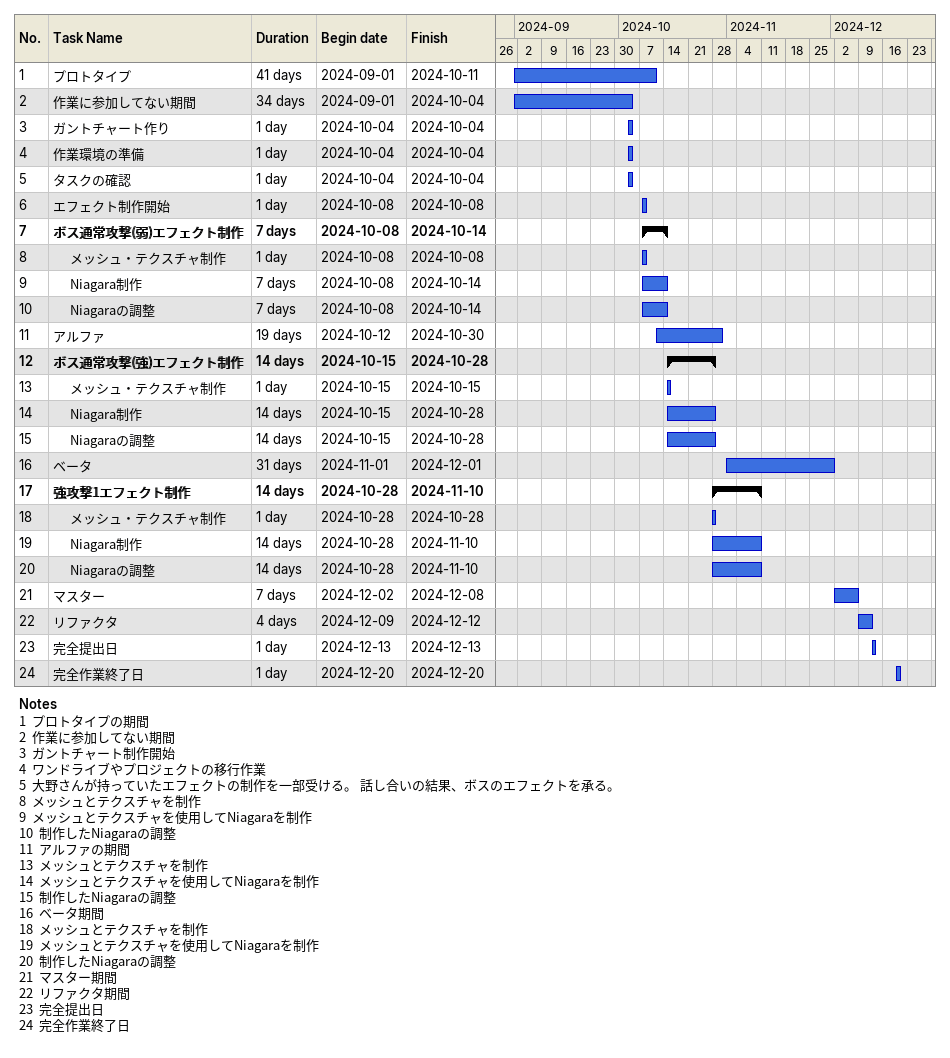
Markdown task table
| ID | Level | Task | Duration | Start | Finish |
|---|---|---|---|---|---|
| 1 | 1 | プロトタイプ | 41d | 2024-09-01 | 2024-10-11 |
| 2 | 1 | 作業に参加してない期間 | 34d | 2024-09-01 | 2024-10-04 |
| 3 | 1 | ガントチャート作り | 1d | 2024-10-04 | 2024-10-04 |
| 4 | 1 | 作業環境の準備 | 1d | 2024-10-04 | 2024-10-04 |
| 5 | 1 | タスクの確認 | 1d | 2024-10-04 | 2024-10-04 |
| 6 | 1 | エフェクト制作開始 | 1d | 2024-10-08 | 2024-10-08 |
| 7 | 1 | **ボス通常攻撃(弱)エフェクト制作** | 7d | 2024-10-08 | 2024-10-14 |
| 8 | 2 | メッシュ・テクスチャ制作 | 1d | 2024-10-08 | 2024-10-08 |
| 9 | 2 | Niagara制作 | 7d | 2024-10-08 | 2024-10-14 |
| 10 | 2 | Niagaraの調整 | 7d | 2024-10-08 | 2024-10-14 |
| 11 | 1 | アルファ | 19d | 2024-10-12 | 2024-10-30 |
| 12 | 1 | **ボス通常攻撃(強)エフェクト制作** | 14d | 2024-10-15 | 2024-10-28 |
| 13 | 2 | メッシュ・テクスチャ制作 | 1d | 2024-10-15 | 2024-10-15 |
| 14 | 2 | Niagara制作 | 14d | 2024-10-15 | 2024-10-28 |
| 15 | 2 | Niagaraの調整 | 14d | 2024-10-15 | 2024-10-28 |
| 16 | 1 | ベータ | 31d | 2024-11-01 | 2024-12-01 |
| 17 | 1 | **強攻撃1エフェクト制作** | 14d | 2024-10-28 | 2024-11-10 |
| 18 | 2 | メッシュ・テクスチャ制作 | 1d | 2024-10-28 | 2024-10-28 |
| 19 | 2 | Niagara制作 | 14d | 2024-10-28 | 2024-11-10 |
| 20 | 2 | Niagaraの調整 | 14d | 2024-10-28 | 2024-11-10 |
| 21 | 1 | マスター | 7d | 2024-12-02 | 2024-12-08 |
| 22 | 1 | リファクタ | 4d | 2024-12-09 | 2024-12-12 |
| 23 | 1 | 完全提出日 | 1d | 2024-12-13 | 2024-12-13 |
| 24 | 1 | 完全作業終了日 | 1d | 2024-12-20 | 2024-12-20 |

Notes
- 1: プロトタイプの期間
- 2: 作業に参加してない期間
- 3: ガントチャート制作開始
- 4: ワンドライブやプロジェクトの移行作業
- 5: 大野さんが持っていたエフェクトの制作を一部受ける。 話し合いの結果、ボスのエフェクトを承る。
- 8: メッシュとテクスチャを制作
- 9: メッシュとテクスチャを使用してNiagaraを制作
- 10: 制作したNiagaraの調整
- 11: アルファの期間
- 13: メッシュとテクスチャを制作
- 14: メッシュとテクスチャを使用してNiagaraを制作
- 15: 制作したNiagaraの調整
- 16: ベータ期間
- 18: メッシュとテクスチャを制作
- 19: メッシュとテクスチャを使用してNiagaraを制作
- 20: 制作したNiagaraの調整
- 21: マスター期間
- 22: リファクタ期間
- 23: 完全提出日
- 24: 完全作業終了日
